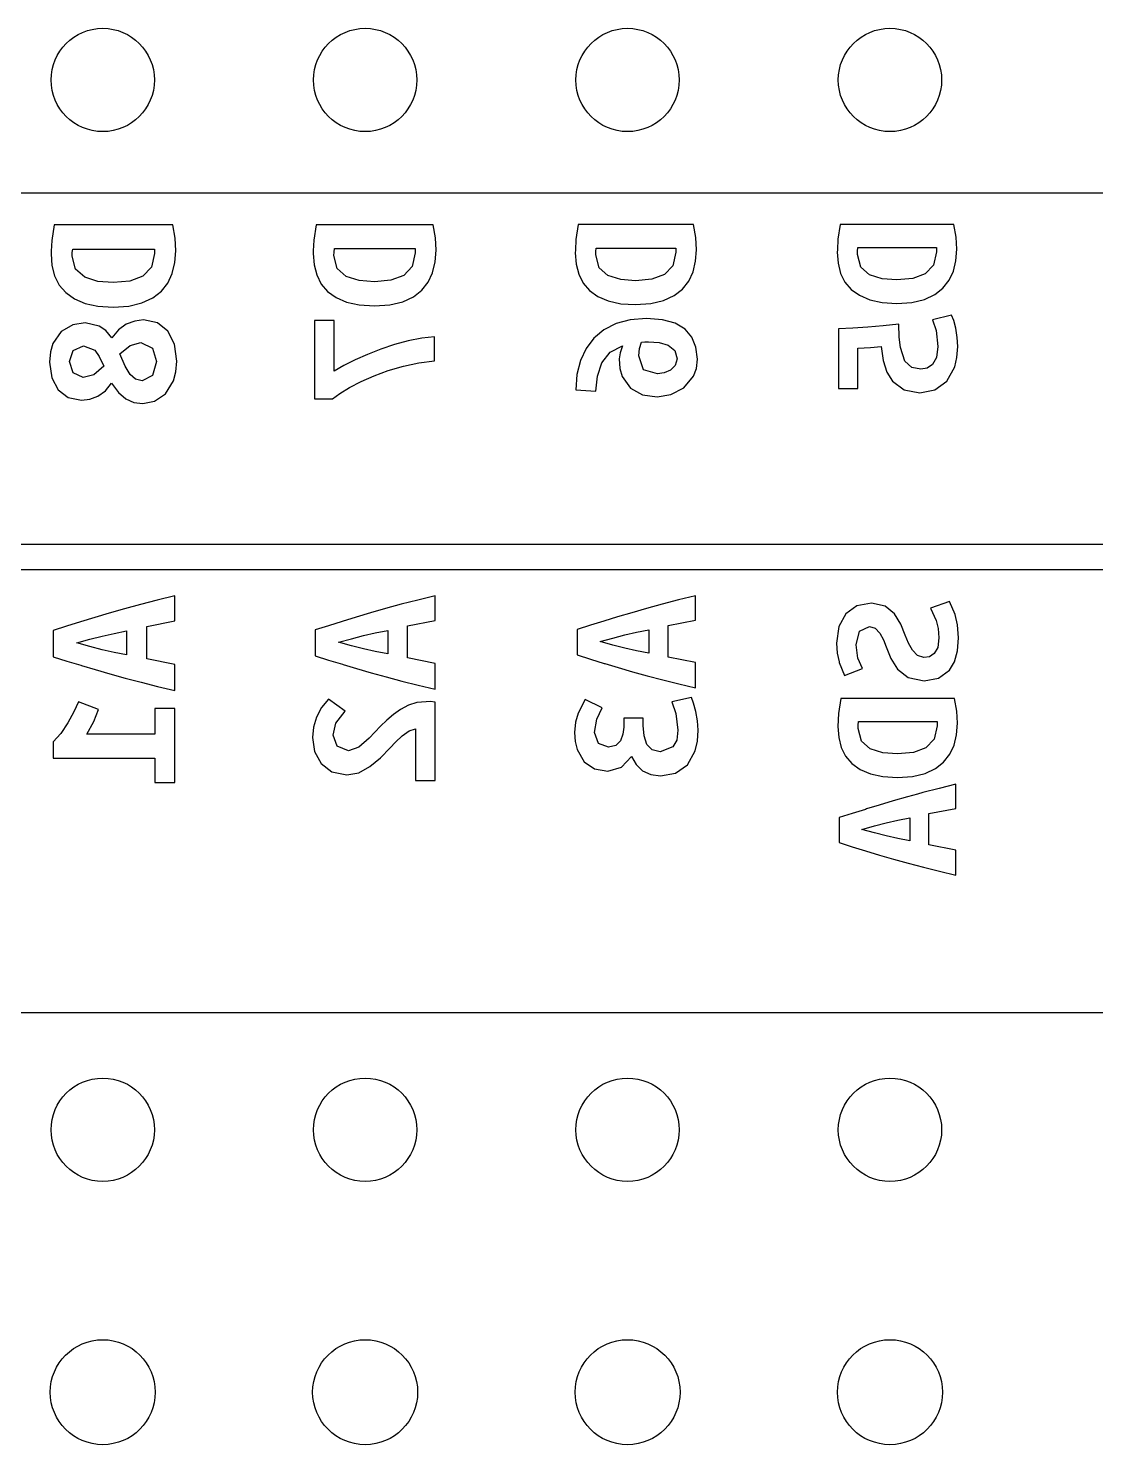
# Model space of a CAD drawing. Extents: x 48.4 to 111, y -108.5 to -46.5.
# Drawn here: x 69.64 to 79.97, y -74.17 to -60.46 of the extents above; entities that cross this region are included whole.
import ezdxf

# ---------------------------------------------------------------- set-up
doc = ezdxf.new("R2010")
doc.units = 0
doc.layers.add('BLACK', color=7, linetype='CONTINUOUS')

msp = doc.modelspace()

# ---------------------------------------------------------------- linework, layer by layer
at = {"layer": 'BLACK', "linetype": 'CONTINUOUS'}
for p, q in [((59.440122, -62.053056), (96.515878, -62.053056)), ((69.886845, -62.362094), (69.864021, -62.512353)), ((71.035656, -62.362094), (69.886845, -62.362094)), ((71.057529, -62.49048), (71.035656, -62.362094)), ((72.423217, -62.360661), (72.400711, -62.508823)), ((73.555998, -62.360661), (72.423217, -62.360661)), ((73.577566, -62.487255), (73.555998, -62.360661)), ((74.959143, -62.359267), (74.936947, -62.50539)), ((76.076335, -62.359267), (74.959143, -62.359267)), ((76.097606, -62.484119), (76.076335, -62.359267)), ((77.49464, -62.357912), (77.472746, -62.502051)), ((78.596667, -62.357912), (77.49464, -62.357912)), ((78.617649, -62.481068), (78.596667, -62.357912)), ((71.064186, -62.613159), (71.057529, -62.49048)), ((73.58413, -62.608222), (73.577566, -62.487255)), ((74.936947, -62.50539), (74.932476, -62.608222)), ((76.10408, -62.603422), (76.097606, -62.484119)), ((77.472746, -62.502051), (77.468338, -62.603422)), ((78.624035, -62.598752), (78.617649, -62.481068)), ((69.859417, -62.618237), (69.858315, -62.643591)), ((69.858315, -62.643591), (69.866874, -62.75462)), ((69.864021, -62.512353), (69.859417, -62.618237)), ((70.061829, -62.664513), (70.06278, -62.630277)), ((70.06278, -62.630277), (70.067536, -62.596041)), ((70.067536, -62.596041), (70.858769, -62.596041)), ((70.860671, -62.637885), (70.830239, -62.771976)), ((70.858769, -62.596041), (70.860671, -62.616963)), ((70.860671, -62.616963), (70.860671, -62.637885)), ((71.055865, -62.727992), (71.064186, -62.613159)), ((72.396175, -62.613159), (72.395085, -62.63823)), ((72.395085, -62.63823), (72.403525, -62.74771)), ((72.400711, -62.508823), (72.396175, -62.613159)), ((72.59576, -62.65886), (72.596698, -62.625102)), ((72.596698, -62.625102), (72.601386, -62.591343)), ((72.601386, -62.591343), (73.38158, -62.591343)), ((73.383455, -62.632604), (73.353448, -62.764824)), ((73.38158, -62.591343), (73.383455, -62.611973)), ((73.383455, -62.611973), (73.383455, -62.632604)), ((73.575925, -62.721454), (73.58413, -62.608222)), ((74.932476, -62.608222), (74.931398, -62.633016)), ((74.931398, -62.633016), (74.939721, -62.74099)), ((75.129311, -62.653363), (75.130236, -62.620069)), ((75.130236, -62.620069), (75.13486, -62.586775)), ((75.13486, -62.586775), (75.904317, -62.586775)), ((75.906166, -62.627467), (75.876572, -62.757868)), ((75.904317, -62.586775), (75.906166, -62.607121)), ((75.906166, -62.607121), (75.906166, -62.627467)), ((76.095987, -62.715095), (76.10408, -62.603422)), ((77.468338, -62.603422), (77.467272, -62.627945)), ((77.467272, -62.627945), (77.475482, -62.734453)), ((77.662499, -62.648015), (77.663411, -62.615173)), ((77.663411, -62.615173), (77.667972, -62.582331)), ((77.667972, -62.582331), (78.426984, -62.582331)), ((78.428808, -62.622471), (78.399616, -62.751102)), ((78.426984, -62.582331), (78.428808, -62.602401)), ((78.428808, -62.602401), (78.428808, -62.622471)), ((78.616053, -62.708909), (78.624035, -62.598752)), ((69.866874, -62.75462), (69.892551, -62.855664)), ((70.095115, -62.791947), (70.061829, -62.664513)), ((70.830239, -62.771976), (70.746551, -62.859468)), ((71.030901, -62.83284), (71.055865, -62.727992)), ((72.403525, -62.74771), (72.428843, -62.847344)), ((72.62858, -62.784516), (72.59576, -62.65886)), ((73.353448, -62.764824), (73.270927, -62.851095)), ((73.551309, -62.824839), (73.575925, -62.721454)), ((74.939721, -62.74099), (74.964692, -62.839253)), ((75.16168, -62.77729), (75.129311, -62.653363)), ((75.247689, -62.853126), (75.16168, -62.77729)), ((75.876572, -62.757868), (75.795187, -62.842952)), ((76.071711, -62.817057), (76.095987, -62.715095)), ((77.475482, -62.734453), (77.500114, -62.831382)), ((77.694428, -62.770259), (77.662499, -62.648015)), ((77.77927, -62.845066), (77.694428, -62.770259)), ((78.399616, -62.751102), (78.319336, -62.835031)), ((78.592105, -62.809487), (78.616053, -62.708909)), ((69.892551, -62.855664), (69.936535, -62.944345)), ((70.183558, -62.869929), (70.095115, -62.791947)), ((70.310992, -62.909872), (70.183558, -62.869929)), ((70.459348, -62.921284), (70.310992, -62.909872)), ((70.620068, -62.907019), (70.459348, -62.921284)), ((70.746551, -62.859468), (70.620068, -62.907019)), ((70.987868, -62.925801), (71.030901, -62.83284)), ((72.428843, -62.847344), (72.472214, -62.934788)), ((72.71579, -62.86141), (72.62858, -62.784516)), ((72.841446, -62.900795), (72.71579, -62.86141)), ((72.987732, -62.912048), (72.841446, -62.900795)), ((73.146209, -62.897982), (72.987732, -62.912048)), ((73.270927, -62.851095), (73.146209, -62.897982)), ((73.447221, -62.994568), (73.508877, -62.916502)), ((73.508877, -62.916502), (73.551309, -62.824839)), ((74.964692, -62.839253), (75.007465, -62.925493)), ((75.371616, -62.891968), (75.247689, -62.853126)), ((75.515889, -62.903066), (75.371616, -62.891968)), ((75.672185, -62.889194), (75.515889, -62.903066)), ((75.795187, -62.842952), (75.672185, -62.889194)), ((75.969055, -62.984451), (76.029862, -62.907459)), ((76.029862, -62.907459), (76.071711, -62.817057)), ((77.500114, -62.831382), (77.542306, -62.916451)), ((77.542306, -62.916451), (77.603201, -62.98738)), ((77.901514, -62.883381), (77.77927, -62.845066)), ((78.043829, -62.894328), (77.901514, -62.883381)), ((78.198003, -62.880644), (78.043829, -62.894328)), ((78.319336, -62.835031), (78.198003, -62.880644)), ((78.490843, -62.974609), (78.550825, -62.898662)), ((78.550825, -62.898662), (78.592105, -62.809487)), ((69.936535, -62.944345), (70.000014, -63.018286)), ((70.000014, -63.018286), (70.083227, -63.077486)), ((70.842365, -63.069402), (70.92534, -63.004972)), ((70.92534, -63.004972), (70.987868, -62.925801)), ((72.472214, -62.934788), (72.534807, -63.007697)), ((72.534807, -63.007697), (72.616859, -63.06607)), ((73.365404, -63.0581), (73.447221, -62.994568)), ((75.007465, -62.925493), (75.069197, -62.997399)), ((75.069197, -62.997399), (75.15012, -63.054969)), ((75.15012, -63.054969), (75.250463, -63.098205)), ((75.786864, -63.094506), (75.888364, -63.047108)), ((75.888364, -63.047108), (75.969055, -62.984451)), ((77.603201, -62.98738), (77.683025, -63.044169)), ((77.683025, -63.044169), (77.782006, -63.086818)), ((78.311125, -63.083169), (78.411247, -63.036415)), ((78.411247, -63.036415), (78.490843, -62.974609)), ((70.083227, -63.077486), (70.186411, -63.121945)), ((70.186411, -63.121945), (70.31123, -63.149762)), ((70.31123, -63.149762), (70.459348, -63.159034)), ((70.459348, -63.159034), (70.610796, -63.148811)), ((70.610796, -63.148811), (70.737992, -63.118141)), ((70.737992, -63.118141), (70.842365, -63.069402)), ((72.616859, -63.06607), (72.718603, -63.109909)), ((72.718603, -63.109909), (72.84168, -63.137338)), ((72.84168, -63.137338), (72.987732, -63.146481)), ((72.987732, -63.146481), (73.137066, -63.1364)), ((73.137066, -63.1364), (73.262488, -63.106158)), ((73.262488, -63.106158), (73.365404, -63.0581)), ((75.250463, -63.098205), (75.371847, -63.125256)), ((75.371847, -63.125256), (75.515889, -63.134273)), ((75.515889, -63.134273), (75.663168, -63.124331)), ((75.663168, -63.124331), (75.786864, -63.094506)), ((77.782006, -63.086818), (77.901742, -63.113502)), ((77.901742, -63.113502), (78.043829, -63.122397)), ((78.043829, -63.122397), (78.189109, -63.11259)), ((78.189109, -63.11259), (78.311125, -63.083169)), ((70.187362, -63.311195), (70.068487, -63.331166)), ((70.324306, -63.341627), (70.187362, -63.311195)), ((70.585832, -63.324509), (70.511416, -63.37824)), ((70.66738, -63.293126), (70.585832, -63.324509)), ((70.754159, -63.282664), (70.66738, -63.293126)), ((70.888251, -63.311195), (70.754159, -63.282664)), ((70.989057, -63.39203), (70.888251, -63.311195)), ((72.599511, -63.289016), (72.408213, -63.289016)), ((72.408213, -63.289016), (72.408213, -63.680183)), ((72.599511, -63.776637), (72.599511, -63.289016)), ((75.327224, -63.318314), (75.209771, -63.377734)), ((75.464561, -63.281552), (75.327224, -63.318314)), ((75.621319, -63.269298), (75.464561, -63.281552)), ((75.775355, -63.280499), (75.621319, -63.269298)), ((75.89959, -63.314101), (75.775355, -63.280499)), ((75.994025, -63.370104), (75.89959, -63.314101)), ((78.063899, -63.323097), (77.912233, -63.339518)), ((78.067776, -63.448535), (78.063899, -63.323097)), ((78.574772, -63.235519), (78.388668, -63.281133)), ((78.388668, -63.281133), (78.425159, -63.383307)), ((78.594842, -63.287518), (78.574772, -63.235519)), ((78.614, -63.363237), (78.594842, -63.287518)), ((69.957219, -63.394883), (69.875433, -63.510905)), ((69.962448, -63.391889), (69.957219, -63.394883)), ((70.068487, -63.331166), (69.962448, -63.391889)), ((70.387072, -63.385373), (70.324306, -63.341627)), ((70.446034, -63.455747), (70.387072, -63.385373)), ((70.511416, -63.37824), (70.446034, -63.455747)), ((71.051823, -63.517562), (70.989057, -63.39203)), ((73.44558, -63.457339), (73.315001, -63.484065)), ((73.569126, -63.44468), (73.44558, -63.457339)), ((73.569126, -63.679113), (73.569126, -63.44468)), ((75.112664, -63.457963), (75.036366, -63.557844)), ((75.128742, -63.44468), (75.112664, -63.457963)), ((75.209771, -63.377734), (75.128742, -63.44468)), ((76.060304, -63.447482), (75.994025, -63.370104)), ((76.100072, -63.545205), (76.060304, -63.447482)), ((77.619394, -63.361869), (77.480044, -63.368711)), ((77.480044, -63.368711), (77.480044, -63.663275)), ((77.763761, -63.35229), (77.619394, -63.361869)), ((77.912233, -63.339518), (77.763761, -63.35229)), ((78.079408, -63.547516), (78.067776, -63.448535)), ((78.425159, -63.383307), (78.44158, -63.538394)), ((78.627684, -63.450815), (78.614, -63.363237)), ((78.633158, -63.540218), (78.627684, -63.450815)), ((69.851182, -63.59174), (69.843099, -63.689694)), ((69.875433, -63.510905), (69.851182, -63.59174)), ((70.037103, -63.685889), (70.07134, -63.578426)), ((70.07134, -63.578426), (70.172146, -63.531827)), ((70.172146, -63.531827), (70.28056, -63.575573)), ((70.28056, -63.575573), (70.323355, -63.635962)), ((70.524017, -63.611711), (70.62197, -63.529925)), ((70.62197, -63.529925), (70.725629, -63.501395)), ((70.725629, -63.501395), (70.8407, -63.555602)), ((70.8407, -63.555602), (70.879692, -63.683987)), ((71.073696, -63.680183), (71.051823, -63.517562)), ((73.049622, -63.565647), (72.921856, -63.615582)), ((73.181608, -63.52134), (73.049622, -63.565647)), ((73.315001, -63.484065), (73.181608, -63.52134)), ((75.036366, -63.557844), (74.981339, -63.676222)), ((75.189425, -63.698418), (75.268035, -63.595762)), ((75.268035, -63.595762), (75.388263, -63.531949)), ((75.365142, -63.600387), (75.356819, -63.659576)), ((75.388263, -63.531949), (75.365142, -63.600387)), ((75.545484, -63.629981), (75.552882, -63.557844)), ((75.552882, -63.557844), (75.573228, -63.496806)), ((75.573228, -63.496806), (75.606522, -63.494031)), ((75.606522, -63.494031), (75.641666, -63.493106)), ((75.641666, -63.493106), (75.744322, -63.500505)), ((75.744322, -63.500505), (75.83218, -63.5264)), ((75.83218, -63.5264), (75.894144, -63.577266)), ((75.894144, -63.577266), (75.917264, -63.657726)), ((76.113328, -63.663275), (76.100072, -63.545205)), ((77.666148, -63.556639), (77.788392, -63.547516)), ((77.666148, -63.945268), (77.666148, -63.556639)), ((77.788392, -63.547516), (77.892392, -63.538394)), ((77.892392, -63.538394), (77.911042, -63.676451)), ((78.123197, -63.679796), (78.079408, -63.547516)), ((78.44158, -63.538394), (78.426984, -63.646954)), ((78.626316, -63.644674), (78.633158, -63.540218)), ((69.843099, -63.689694), (69.864021, -63.841616)), ((70.070389, -63.793353), (70.037103, -63.685889)), ((70.368052, -63.729636), (70.272001, -63.813324)), ((70.323355, -63.635962), (70.368052, -63.729636)), ((70.57442, -63.729636), (70.524017, -63.611711)), ((70.62197, -63.810471), (70.57442, -63.729636)), ((70.879692, -63.683987), (70.838798, -63.819981)), ((71.066088, -63.785269), (71.073696, -63.680183)), ((72.408213, -63.680183), (72.408213, -64.046704)), ((72.692112, -63.724593), (72.599511, -63.776637)), ((72.801123, -63.669736), (72.692112, -63.724593)), ((72.921856, -63.615582), (72.801123, -63.669736)), ((73.121593, -63.772417), (73.268114, -63.728813)), ((73.268114, -63.728813), (73.418855, -63.696227)), ((73.418855, -63.696227), (73.569126, -63.679113)), ((74.981339, -63.676222), (74.948045, -63.810785)), ((75.145958, -63.827894), (75.189425, -63.698418)), ((75.356819, -63.659576), (75.364217, -63.751827)), ((75.59265, -63.765006), (75.545484, -63.629981)), ((75.898768, -63.724313), (75.852526, -63.76963)), ((75.917264, -63.657726), (75.898768, -63.724313)), ((76.104311, -63.751133), (76.113328, -63.663275)), ((77.480044, -63.663275), (77.480044, -63.945268)), ((77.911042, -63.676451), (77.947533, -63.788965)), ((78.190705, -63.741831), (78.123197, -63.679796)), ((78.277371, -63.757339), (78.190705, -63.741831)), ((78.389581, -63.714463), (78.337581, -63.748217)), ((78.426984, -63.646954), (78.389581, -63.714463)), ((78.529159, -63.875935), (78.60579, -63.735445)), ((78.60579, -63.735445), (78.626316, -63.644674)), ((69.864021, -63.841616), (69.926787, -63.958827)), ((70.170244, -63.83805), (70.070389, -63.793353)), ((70.272001, -63.813324), (70.170244, -63.83805)), ((70.674275, -63.856119), (70.62197, -63.810471)), ((70.740845, -63.870384), (70.674275, -63.856119)), ((70.838798, -63.819981), (70.740845, -63.870384)), ((70.966233, -63.998769), (71.043264, -63.872286)), ((71.043264, -63.872286), (71.066088, -63.785269)), ((72.745797, -63.936052), (72.857856, -63.877678)), ((72.857856, -63.877678), (72.983981, -63.822586)), ((72.983981, -63.822586), (73.121593, -63.772417)), ((74.948045, -63.810785), (74.936947, -63.95922)), ((75.131161, -63.972167), (75.145958, -63.827894)), ((75.364217, -63.751827), (75.386413, -63.828819)), ((75.386413, -63.828819), (75.465948, -63.942573)), ((75.72675, -63.803849), (75.59265, -63.765006)), ((75.791488, -63.795525), (75.72675, -63.803849)), ((75.852526, -63.76963), (75.791488, -63.795525)), ((75.983852, -63.938874), (76.07726, -63.826045)), ((76.07726, -63.826045), (76.104311, -63.751133)), ((77.947533, -63.788965), (78.001864, -63.875935)), ((78.001864, -63.875935), (78.115899, -63.959408)), ((78.337581, -63.748217), (78.277371, -63.757339)), ((78.4133, -63.959864), (78.529159, -63.875935)), ((69.926787, -63.958827), (70.02474, -64.033719)), ((70.311943, -64.01874), (70.384457, -63.967386)), ((70.384457, -63.967386), (70.444132, -63.893208)), ((70.444132, -63.893208), (70.509752, -63.985693)), ((70.509752, -63.985693), (70.581077, -64.046319)), ((70.860671, -64.069143), (70.966233, -63.998769)), ((72.582632, -64.046704), (72.652493, -63.993722)), ((72.652493, -63.993722), (72.745797, -63.936052)), ((74.936947, -63.95922), (75.131161, -63.972167)), ((75.465948, -63.942573), (75.582477, -64.006386)), ((75.582477, -64.006386), (75.723051, -64.025807)), ((75.723051, -64.025807), (75.858075, -64.004536)), ((75.858075, -64.004536), (75.983852, -63.938874)), ((77.480044, -63.945268), (77.666148, -63.945268)), ((78.115899, -63.959408), (78.268248, -63.987232)), ((78.268248, -63.987232), (78.4133, -63.959864)), ((70.02474, -64.033719), (70.151224, -64.058682)), ((70.151224, -64.058682), (70.232297, -64.048697)), ((70.232297, -64.048697), (70.311943, -64.01874)), ((70.581077, -64.046319), (70.659059, -64.079842)), ((70.659059, -64.079842), (70.744649, -64.091016)), ((70.744649, -64.091016), (70.860671, -64.069143)), ((72.408213, -64.046704), (72.582632, -64.046704)), ((96.515878, -65.454944), (59.440122, -65.454944)), ((59.446787, -65.698635), (96.509213, -65.698635)), ((70.723022, -66.036154), (70.568306, -66.078593)), ((70.885465, -65.993954), (70.723022, -66.036154)), ((71.055635, -65.951991), (70.885465, -65.993954)), ((71.055635, -66.195447), (71.055635, -65.951991)), ((73.247819, -66.034741), (73.095262, -66.076587)), ((73.407996, -65.993129), (73.247819, -66.034741)), ((73.575791, -65.951752), (73.407996, -65.993129)), ((73.575791, -66.191811), (73.575791, -65.951752)), ((75.772489, -66.033367), (75.622031, -66.074637)), ((75.930461, -65.992328), (75.772489, -66.033367)), ((76.095947, -65.951519), (75.930461, -65.992328)), ((76.095947, -66.188275), (76.095947, -65.951519)), ((77.657304, -66.050047), (77.550568, -66.127362)), ((77.798706, -66.024275), (77.657304, -66.050047)), ((77.932811, -66.053468), (77.798706, -66.024275)), ((78.023126, -66.127362), (77.932811, -66.053468)), ((78.554069, -66.007854), (78.371614, -66.073538)), ((78.609718, -66.133748), (78.554069, -66.007854)), ((70.142435, -66.205433), (70.008522, -66.246445)), ((70.280033, -66.163708), (70.142435, -66.205433)), ((70.421316, -66.121269), (70.280033, -66.163708)), ((70.568306, -66.078593), (70.421316, -66.121269)), ((70.783648, -66.248703), (71.055635, -66.195447)), ((72.675333, -66.201657), (72.543289, -66.242097)), ((72.811012, -66.160514), (72.675333, -66.201657)), ((72.950323, -66.118668), (72.811012, -66.160514)), ((73.095262, -66.076587), (72.950323, -66.118668)), ((73.3076, -66.244324), (73.575791, -66.191811)), ((75.207881, -66.197986), (75.077654, -66.237869)), ((75.341692, -66.157409), (75.207881, -66.197986)), ((75.479087, -66.116139), (75.341692, -66.157409)), ((75.622031, -66.074637), (75.479087, -66.116139)), ((75.831447, -66.240066), (76.095947, -66.188275)), ((77.550568, -66.127362), (77.483516, -66.249835)), ((78.083336, -66.2268), (78.023126, -66.127362)), ((78.371614, -66.073538), (78.426351, -66.191222)), ((78.426351, -66.191222), (78.445508, -66.267168)), ((78.632296, -66.231818), (78.609718, -66.133748)), ((70.008522, -66.246445), (69.878294, -66.286743)), ((69.878294, -66.286743), (69.878294, -66.541612)), ((70.233018, -66.373285), (70.350942, -66.342853)), ((70.350942, -66.342853), (70.467915, -66.316225)), ((70.467915, -66.316225), (70.589644, -66.292449)), ((70.589644, -66.292449), (70.589644, -66.522592)), ((70.783648, -66.562534), (70.783648, -66.248703)), ((72.543289, -66.242097), (72.414878, -66.281834)), ((72.414878, -66.281834), (72.414878, -66.533146)), ((72.764652, -66.367167), (72.880931, -66.33716)), ((72.880931, -66.33716), (72.996272, -66.310903)), ((72.996272, -66.310903), (73.116302, -66.28746)), ((73.116302, -66.28746), (73.116302, -66.514391)), ((73.3076, -66.553776), (73.3076, -66.244324)), ((75.077654, -66.237869), (74.95101, -66.277059)), ((74.95101, -66.277059), (74.95101, -66.524913)), ((75.295971, -66.361218), (75.41065, -66.331624)), ((75.41065, -66.331624), (75.524404, -66.305729)), ((75.524404, -66.305729), (75.642782, -66.282608)), ((75.642782, -66.282608), (75.642782, -66.506416)), ((75.831447, -66.545259), (75.831447, -66.240066)), ((77.483516, -66.249835), (77.461165, -66.411079)), ((77.649093, -66.4275), (77.681479, -66.293396)), ((77.681479, -66.293396), (77.778636, -66.248695)), ((77.778636, -66.248695), (77.83611, -66.26694)), ((77.83611, -66.26694), (77.879899, -66.313466)), ((77.879899, -66.313466), (77.913653, -66.377325)), ((78.1253, -66.332624), (78.083336, -66.2268)), ((78.15723, -66.409255), (78.1253, -66.332624)), ((78.445508, -66.267168), (78.451894, -66.358168)), ((78.639823, -66.358168), (78.632296, -66.231818)), ((70.106534, -66.408472), (70.233018, -66.373285)), ((70.233018, -66.443659), (70.106534, -66.408472)), ((70.350942, -66.474091), (70.233018, -66.443659)), ((70.467915, -66.499768), (70.350942, -66.474091)), ((72.639934, -66.401863), (72.764652, -66.367167)), ((72.764652, -66.43656), (72.639934, -66.401863)), ((72.880931, -66.466567), (72.764652, -66.43656)), ((72.996272, -66.491886), (72.880931, -66.466567)), ((75.172969, -66.395437), (75.295971, -66.361218)), ((75.295971, -66.429656), (75.172969, -66.395437)), ((75.41065, -66.45925), (75.295971, -66.429656)), ((75.524404, -66.48422), (75.41065, -66.45925)), ((77.461165, -66.411079), (77.467095, -66.508465)), ((77.667339, -66.556131), (77.649093, -66.4275)), ((77.913653, -66.377325), (77.941021, -66.44757)), ((77.941021, -66.44757), (77.985722, -66.557956)), ((78.195545, -66.478588), (78.15723, -66.409255)), ((78.243896, -66.529675), (78.195545, -66.478588)), ((78.440035, -66.452132), (78.407193, -66.51143)), ((78.451894, -66.358168), (78.440035, -66.452132)), ((78.630193, -66.48619), (78.639823, -66.358168)), ((69.878294, -66.541612), (70.009592, -66.583397)), ((70.009592, -66.583397), (70.144812, -66.625063)), ((70.589644, -66.522592), (70.467915, -66.499768)), ((71.055635, -66.617692), (70.783648, -66.562534)), ((71.055635, -66.868757), (71.055635, -66.617692)), ((72.414878, -66.533146), (72.544344, -66.574348)), ((72.544344, -66.574348), (72.677678, -66.615432)), ((72.677678, -66.615432), (72.685248, -66.617692)), ((72.685248, -66.617692), (72.81488, -66.656399)), ((73.116302, -66.514391), (72.996272, -66.491886)), ((73.575791, -66.608165), (73.3076, -66.553776)), ((73.575791, -66.855726), (73.575791, -66.608165)), ((74.95101, -66.524913), (75.078694, -66.565547)), ((75.078694, -66.565547), (75.210193, -66.606066)), ((75.210193, -66.606066), (75.21722, -66.608165)), ((75.21722, -66.608165), (75.345507, -66.64647)), ((75.642782, -66.506416), (75.524404, -66.48422)), ((76.095947, -66.598899), (75.831447, -66.545259)), ((76.095947, -66.843054), (76.095947, -66.598899)), ((77.467095, -66.508465), (77.484884, -66.592622)), ((77.484884, -66.592622), (77.48743, -66.598899)), ((77.48743, -66.598899), (77.537796, -66.723077)), ((77.711128, -66.657393), (77.667339, -66.556131)), ((77.985722, -66.557956), (78.051406, -66.663779)), ((78.30593, -66.549745), (78.243896, -66.529675)), ((78.359755, -66.541535), (78.30593, -66.549745)), ((78.407193, -66.51143), (78.359755, -66.541535)), ((78.553157, -66.671078), (78.601304, -66.590493)), ((78.601304, -66.590493), (78.630193, -66.48619)), ((70.144812, -66.625063), (70.152954, -66.627494)), ((70.152954, -66.627494), (70.283956, -66.666609)), ((70.283956, -66.666609), (70.427022, -66.708038)), ((70.427022, -66.708038), (70.575081, -66.749109)), ((70.575081, -66.749109), (70.729203, -66.789586)), ((72.81488, -66.656399), (72.95595, -66.697249)), ((72.95595, -66.697249), (73.101943, -66.737747)), ((73.101943, -66.737747), (73.253914, -66.77766)), ((75.345507, -66.64647), (75.484636, -66.686758)), ((75.484636, -66.686758), (75.62862, -66.726699)), ((75.62862, -66.726699), (75.7785, -66.766062)), ((77.537796, -66.723077), (77.711128, -66.657393)), ((78.051406, -66.663779), (78.153581, -66.743147)), ((78.153581, -66.743147), (78.307755, -66.774164)), ((78.307755, -66.774164), (78.448473, -66.748393)), ((78.448473, -66.748393), (78.553157, -66.671078)), ((70.729203, -66.789586), (70.889388, -66.829469)), ((70.889388, -66.829469), (71.055635, -66.868757)), ((73.253914, -66.77766), (73.411864, -66.816986)), ((73.411864, -66.816986), (73.575791, -66.855726)), ((75.7785, -66.766062), (75.934276, -66.804847)), ((75.934276, -66.804847), (76.095947, -66.843054)), ((70.123653, -66.977171), (70.079906, -67.076075)), ((70.317657, -67.053251), (70.123653, -66.977171)), ((72.54241, -66.95325), (72.473955, -67.03413)), ((72.7037, -67.067654), (72.54241, -66.95325)), ((73.316977, -67.012327), (73.241255, -67.051712)), ((73.399497, -66.986305), (73.316977, -67.012327)), ((73.48952, -66.977631), (73.399497, -66.986305)), ((73.528904, -66.976693), (73.48952, -66.977631)), ((73.575791, -66.981382), (73.528904, -66.976693)), ((73.575791, -67.73907), (73.575791, -66.981382)), ((75.026846, -66.955883), (74.959334, -67.088133)), ((75.193315, -67.037268), (75.026846, -66.955883)), ((76.057105, -66.935536), (75.86659, -66.979928)), ((75.86659, -66.979928), (75.905433, -67.089983)), ((76.077451, -66.992876), (76.057105, -66.935536)), ((76.097797, -67.073336), (76.077451, -66.992876)), ((77.501305, -66.945672), (77.47941, -67.089811)), ((78.603332, -66.945672), (77.501305, -66.945672)), ((78.624314, -67.068829), (78.603332, -66.945672)), ((70.079906, -67.076075), (70.020944, -67.182588)), ((70.271058, -67.169274), (70.317657, -67.053251)), ((71.055635, -67.043741), (70.86163, -67.043741)), ((70.86163, -67.043741), (70.86163, -67.291002)), ((71.055635, -67.758895), (71.055635, -67.043741)), ((72.426131, -67.126731), (72.397999, -67.224958)), ((72.473955, -67.03413), (72.426131, -67.126731)), ((72.615553, -67.185808), (72.7037, -67.067654)), ((73.107394, -67.1558), (73.047848, -67.214878)), ((73.171628, -67.100474), (73.107394, -67.1558)), ((73.241255, -67.051712), (73.171628, -67.100474)), ((74.959334, -67.088133), (74.93367, -67.175761)), ((75.119329, -67.275873), (75.1406, -67.147322)), ((75.1406, -67.147322), (75.193315, -67.037268)), ((75.589142, -67.137149), (75.400477, -67.137149)), ((75.400477, -67.137149), (75.400477, -67.222233)), ((75.589142, -67.207436), (75.589142, -67.137149)), ((75.905433, -67.089983), (75.925779, -67.251828)), ((76.113519, -67.163969), (76.097797, -67.073336)), ((76.119993, -67.253677), (76.113519, -67.163969)), ((77.47941, -67.089811), (77.473937, -67.215705)), ((78.6307, -67.186512), (78.624314, -67.068829)), ((69.952472, -67.283394), (69.878294, -67.36518)), ((70.020944, -67.182588), (69.952472, -67.283394)), ((70.203537, -67.291002), (70.271058, -67.169274)), ((70.86163, -67.291002), (70.203537, -67.291002)), ((72.397999, -67.224958), (72.388622, -67.322717)), ((72.589296, -67.300211), (72.615553, -67.185808)), ((72.627743, -67.408988), (72.589296, -67.300211)), ((73.047848, -67.214878), (72.938133, -67.329281)), ((73.256024, -67.307713), (73.322603, -67.259889)), ((73.322603, -67.259889), (73.384494, -67.240196)), ((73.384494, -67.240196), (73.384494, -67.73907)), ((74.93367, -67.175761), (74.925115, -67.274024)), ((74.925115, -67.274024), (74.931126, -67.363963)), ((75.155397, -67.380379), (75.119329, -67.275873)), ((75.393078, -67.29252), (75.369033, -67.355408)), ((75.400477, -67.222233), (75.393078, -67.29252)), ((75.598159, -67.308705), (75.589142, -67.207436)), ((75.925779, -67.251828), (75.913294, -67.351015)), ((76.113288, -67.360495), (76.119993, -67.253677)), ((77.473937, -67.215705), (77.476864, -67.253677)), ((77.476864, -67.253677), (77.482147, -67.322213)), ((77.669163, -67.235775), (77.670076, -67.202933)), ((77.701093, -67.35802), (77.669163, -67.235775)), ((77.670076, -67.202933), (77.674637, -67.170091)), ((77.674637, -67.170091), (78.433649, -67.170091)), ((78.435473, -67.210231), (78.406281, -67.338862)), ((78.433649, -67.170091), (78.435473, -67.190161)), ((78.435473, -67.190161), (78.435473, -67.210231)), ((78.59877, -67.397247), (78.622718, -67.296669)), ((78.622718, -67.296669), (78.6307, -67.186512)), ((69.878294, -67.36518), (69.878294, -67.381852)), ((69.878294, -67.381852), (69.878294, -67.524949)), ((72.388622, -67.322717), (72.409252, -67.459626)), ((72.737458, -67.452124), (72.627743, -67.408988)), ((72.836858, -67.417428), (72.737458, -67.452124)), ((72.938133, -67.329281), (72.836858, -67.417428)), ((73.045034, -67.519641), (73.138808, -67.423992)), ((73.138808, -67.423992), (73.192258, -67.367728)), ((73.192258, -67.367728), (73.256024, -67.307713)), ((74.931126, -67.363963), (74.949161, -67.441417)), ((74.949161, -67.441417), (75.016673, -67.558871)), ((75.254354, -67.418297), (75.155397, -67.380379)), ((75.324641, -67.400725), (75.254354, -67.418297)), ((75.369033, -67.355408), (75.324641, -67.400725)), ((75.62521, -67.390552), (75.598159, -67.308705)), ((75.674919, -67.444654), (75.62521, -67.390552)), ((75.875838, -67.415522), (75.751911, -67.462688)), ((75.913294, -67.351015), (75.875838, -67.415522)), ((76.093173, -67.45159), (76.113288, -67.360495)), ((77.482147, -67.322213), (77.506779, -67.419142)), ((77.506779, -67.419142), (77.548971, -67.504212)), ((77.785934, -67.432826), (77.701093, -67.35802)), ((77.908179, -67.471142), (77.785934, -67.432826)), ((78.326001, -67.422791), (78.204668, -67.468405)), ((78.406281, -67.338862), (78.326001, -67.422791)), ((78.55749, -67.486422), (78.59877, -67.397247)), ((69.878294, -67.524949), (70.86163, -67.524949)), ((70.86163, -67.524949), (70.86163, -67.758895)), ((72.409252, -67.459626), (72.471142, -67.575905)), ((72.471142, -67.575905), (72.57523, -67.65655)), ((72.943759, -67.604037), (73.045034, -67.519641)), ((75.016673, -67.558871), (75.119329, -67.627308)), ((75.378281, -67.610661), (75.474463, -67.50708)), ((75.474463, -67.50708), (75.520242, -67.585922)), ((75.751911, -67.462688), (75.674919, -67.444654)), ((76.017337, -67.588465), (76.093173, -67.45159)), ((77.548971, -67.504212), (77.609866, -67.575141)), ((77.609866, -67.575141), (77.68969, -67.63193)), ((78.050494, -67.482089), (77.908179, -67.471142)), ((78.204668, -67.468405), (78.050494, -67.482089)), ((78.417912, -67.624176), (78.497508, -67.562369)), ((78.497508, -67.562369), (78.55749, -67.486422)), ((72.57523, -67.65655), (72.720579, -67.686557)), ((72.720579, -67.686557), (72.83592, -67.664051)), ((72.83592, -67.664051), (72.943759, -67.604037)), ((75.119329, -67.627308), (75.246955, -67.649504)), ((75.246955, -67.649504), (75.378281, -67.610661)), ((75.520242, -67.585922), (75.583593, -67.64488)), ((75.583593, -67.64488), (75.662665, -67.681641)), ((75.662665, -67.681641), (75.755611, -67.693895)), ((75.755611, -67.693895), (75.901733, -67.668)), ((75.901733, -67.668), (76.017337, -67.588465)), ((77.68969, -67.63193), (77.788671, -67.674579)), ((77.788671, -67.674579), (77.908407, -67.701263)), ((77.908407, -67.701263), (78.050494, -67.710157)), ((78.050494, -67.710157), (78.195773, -67.70035)), ((78.195773, -67.70035), (78.31779, -67.67093)), ((78.31779, -67.67093), (78.417912, -67.624176)), ((70.86163, -67.758895), (71.055635, -67.758895)), ((73.384494, -67.73907), (73.575791, -67.73907)), ((78.452864, -67.816095), (78.297036, -67.856577)), ((78.616104, -67.775841), (78.452864, -67.816095)), ((78.616104, -68.009383), (78.616104, -67.775841)), ((77.872087, -67.978936), (77.751206, -68.015592)), ((78.007617, -67.938226), (77.872087, -67.978936)), ((78.14862, -67.897287), (78.007617, -67.938226)), ((78.245388, -67.870744), (78.14862, -67.897287)), ((78.297036, -67.856577), (78.245388, -67.870744)), ((77.611633, -68.058304), (77.486709, -68.096961)), ((77.486709, -68.096961), (77.486709, -68.341451)), ((77.740093, -68.018962), (77.611633, -68.058304)), ((77.751206, -68.015592), (77.740093, -68.018962)), ((77.940109, -68.150786), (78.052318, -68.125242)), ((78.052318, -68.125242), (78.169089, -68.102435)), ((78.169089, -68.102435), (78.169089, -68.323205)), ((78.355193, -68.06047), (78.616104, -68.009383)), ((78.355193, -68.361521), (78.355193, -68.06047)), ((77.705654, -68.213732), (77.826987, -68.179978)), ((77.826987, -68.247487), (77.705654, -68.213732)), ((77.826987, -68.179978), (77.940109, -68.150786)), ((77.940109, -68.276679), (77.826987, -68.247487)), ((77.486709, -68.341451), (77.612659, -68.381534)), ((77.612659, -68.381534), (77.742373, -68.421503)), ((78.052318, -68.301311), (77.940109, -68.276679)), ((78.169089, -68.323205), (78.052318, -68.301311)), ((78.616104, -68.414433), (78.355193, -68.361521)), ((77.742373, -68.421503), (77.87585, -68.461358)), ((77.87585, -68.461358), (78.013091, -68.501099)), ((78.013091, -68.501099), (78.15512, -68.540497)), ((78.616104, -68.655273), (78.616104, -68.414433)), ((78.15512, -68.540497), (78.302966, -68.579326)), ((78.302966, -68.579326), (78.456627, -68.617585)), ((78.456627, -68.617585), (78.616104, -68.655273)), ((96.509213, -69.988165), (59.446787, -69.988165))]:
    msp.add_line(p, q, dxfattribs=at)
at = {"layer": 'BLACK'}
for centre, radius in [((70.358, -60.96), 0.5), ((72.898, -60.96), 0.5), ((75.438, -60.96), 0.5), ((77.978, -60.96), 0.5), ((70.358, -71.12), 0.5), ((72.898, -71.12), 0.5), ((75.438, -71.12), 0.5), ((77.978, -71.12), 0.5), ((70.358, -73.66), 0.508), ((72.898, -73.66), 0.508), ((75.438, -73.66), 0.508), ((77.978, -73.66), 0.508)]:
    msp.add_circle(centre, radius, dxfattribs=at)

doc.saveas('drawing.dxf')
